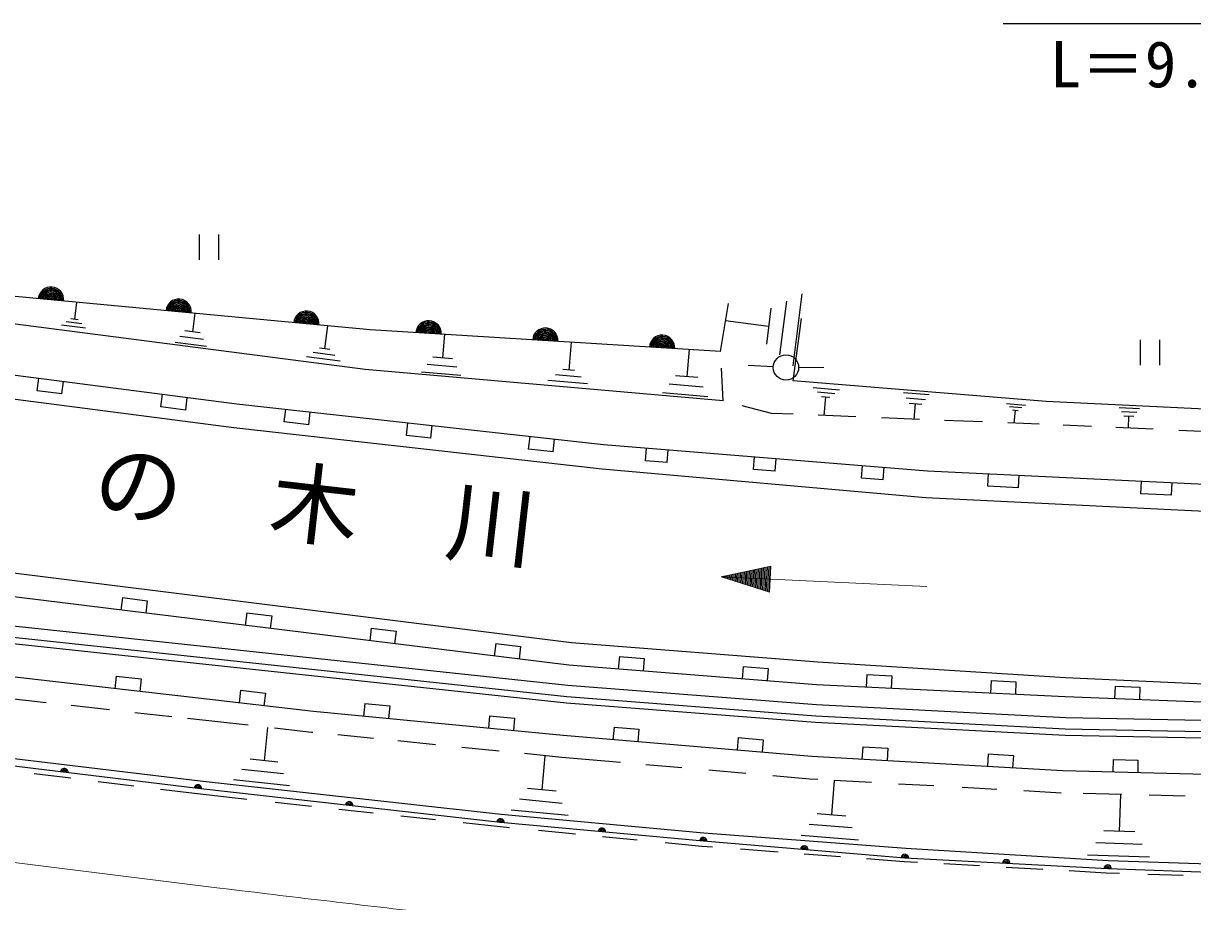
# Model space of a CAD drawing. Units: millimetres, scale not verified. Extents: x 40000 to 680000, y 20000 to 380000.
# Drawn here: x 189384 to 235537, y 278004 to 312677 of the extents above; entities that cross this region are included whole.
import ezdxf
from ezdxf.enums import TextEntityAlignment as Align

# ---------------------------------------------------------------- set-up
doc = ezdxf.new("R2010")
doc.units = ezdxf.units.MM
doc.header["$LTSCALE"] = 1000
doc.linetypes.add('CHAIN', pattern=[18.5, 12, -1.5, 3.5, -1.5])
for name, color, linetype, lineweight in [('M-BGD', 7, 'Continuous', 25), ('M-BMK', 2, 'CHAIN', 13), ('M-STR-HTXT', 7, 'Continuous', 13), ('M-STR-STR3', 7, 'Continuous', 25), ('M-TTL-FRAM', 2, 'Continuous', 50)]:
    doc.layers.add(name, color=color, linetype=linetype, lineweight=lineweight)
doc.styles.add('ＭＳ ゴシック', font='')
doc.styles.get('ＭＳ ゴシック').set_extended_font_data('MS Gothic')

msp = doc.modelspace()

# ---------------------------------------------------------------- linework, layer by layer
at = {"layer": 'M-BGD'}
for p, q in [((196341, 303341), (196336, 304341)), ((197086, 304345), (197091, 303345)), ((203076, 300581), (172824, 303427)), ((163600, 302099), (197810, 297651)), ((220112, 301993), (219752, 299163)), ((202874, 299008), (183381, 301547)), ((191484, 301668), (191404, 300998)), ((216898, 299723), (217214, 301613)), ((218892, 301433), (218712, 300013)), ((219502, 301713), (219232, 299593)), ((197688, 296708), (163507, 301162)), ((191544, 300978), (191254, 301018)), ((196152, 301233), (196062, 300493)), ((217102, 300943), (218802, 300723)), ((219771, 298561), (220095, 301028)), ((191834, 300648), (190884, 300768)), ((191694, 300818), (191074, 300898)), ((196362, 300453), (195752, 300533)), ((201394, 300738), (201274, 299828)), ((216898, 299723), (203076, 300581)), ((196612, 299923), (195372, 300083)), ((196492, 300193), (195562, 300313)), ((206012, 300403), (205932, 299473)), ((211004, 300088), (210914, 298988)), ((233481, 299177), (233476, 300177)), ((234226, 300181), (234231, 299181)), ((201684, 299568), (200824, 299678)), ((201474, 299798), (201074, 299848)), ((215662, 299803), (215572, 298733)), ((201884, 299338), (200564, 299508)), ((206492, 299103), (205322, 299213)), ((206322, 299433), (205542, 299503)), ((218986, 299119), (217987, 299174)), ((219985, 299097), (220985, 299109)), ((189926, 298172), (189991, 298668)), ((217011, 297779), (202874, 299008)), ((206652, 298773), (205102, 298913)), ((211404, 298708), (210384, 298798)), ((211144, 298968), (210674, 299008)), ((216012, 298693), (215122, 298763)), ((217011, 297779), (216936, 299065)), ((190903, 298045), (189926, 298172)), ((190903, 298045), (190968, 298541)), ((211654, 298448), (210084, 298578)), ((216212, 298313), (214872, 298433)), ((229754, 297742), (219771, 298561)), ((220554, 298298), (221604, 298208)), ((194813, 297537), (194878, 298032)), ((195791, 297409), (195855, 297905)), ((216402, 297933), (214612, 298093)), ((220724, 298128), (221414, 298068)), ((220894, 297948), (221214, 297918)), ((220994, 297198), (221054, 297938)), ((224122, 298103), (225132, 298023)), ((224232, 297893), (224992, 297833)), ((238993, 297310), (229754, 297742)), ((195791, 297409), (194813, 297537)), ((197810, 297651), (212277, 296045)), ((199684, 296940), (199739, 297437)), ((200648, 296833), (200703, 297330)), ((218909, 297279), (217756, 297583)), ((219768, 297245), (218909, 297279)), ((224342, 297683), (224842, 297643)), ((224542, 297053), (224592, 297663)), ((228184, 297668), (228934, 297608)), ((228304, 297548), (228794, 297508)), ((228424, 297418), (228654, 297398)), ((228494, 296888), (228544, 297408)), ((232642, 297513), (233442, 297473)), ((232732, 297353), (233332, 297323)), ((200648, 296833), (199684, 296940)), ((204506, 296405), (204561, 296902)), ((205470, 296298), (205526, 296795)), ((222239, 297145), (220762, 297205)), ((224751, 297044), (223252, 297104)), ((227242, 296943), (225741, 297004)), ((229482, 296853), (228242, 296903)), ((231548, 296761), (230423, 296812)), ((232822, 297183), (233222, 297163)), ((233002, 296693), (233022, 297173)), ((212234, 295075), (197688, 296708)), ((205470, 296298), (204506, 296405)), ((209328, 295869), (209383, 296366)), ((233986, 296652), (232500, 296718)), ((236477, 296540), (234989, 296607)), ((210293, 295762), (209328, 295869)), ((210293, 295762), (210348, 296259)), ((212277, 296045), (225068, 295017)), ((213942, 295410), (213982, 295908)), ((214795, 295341), (214835, 295840)), ((214795, 295341), (213942, 295410)), ((218206, 295067), (218246, 295566)), ((219059, 294999), (219099, 295497)), ((225003, 293946), (212234, 295075)), ((219059, 294999), (218206, 295067)), ((222469, 294725), (222510, 295223)), ((223322, 294656), (223362, 295155)), ((225068, 295017), (237143, 294434)), ((223322, 294656), (222469, 294725)), ((227459, 294401), (227483, 294901)), ((228666, 294343), (228690, 294842)), ((233497, 294109), (233521, 294609)), ((234704, 294051), (234728, 294550)), ((211021, 288224), (164091, 294086)), ((228666, 294343), (227459, 294401)), ((234704, 294051), (233497, 294109)), ((237089, 293353), (225003, 293946)), ((210912, 287334), (166714, 292774)), ((166637, 291295), (210880, 286546)), ((166588, 290847), (210839, 286097)), ((166588, 290847), (210839, 286097)), ((193294, 290006), (193233, 289510)), ((193294, 290006), (194276, 289885)), ((194276, 289885), (194215, 289389)), ((195942, 286075), (166476, 289435)), ((177597, 289414), (210816, 285848)), ((198205, 289402), (198144, 288905)), ((198205, 289402), (199187, 289281)), ((199187, 289281), (199126, 288784)), ((203116, 288797), (203055, 288301)), ((203116, 288797), (204098, 288676)), ((204098, 288676), (204037, 288180)), ((208027, 288193), (207965, 287696)), ((208027, 288193), (209009, 288072)), ((209009, 288072), (208948, 287575)), ((220748, 287459), (211021, 288224)), ((212908, 287677), (212868, 287179)), ((212908, 287677), (213886, 287600)), ((213886, 287600), (213846, 287101)), ((220693, 286559), (210912, 287334)), ((217798, 287290), (217759, 286792)), ((217798, 287290), (218777, 287213)), ((218777, 287213), (218737, 286714)), ((230517, 286838), (220748, 287459)), ((193052, 286908), (192995, 286411)), ((193052, 286908), (194034, 286796)), ((194034, 286796), (193977, 286299)), ((222679, 286964), (222655, 286465)), ((222679, 286964), (223660, 286917)), ((223660, 286917), (223636, 286417)), ((227584, 286727), (227560, 286228)), ((227584, 286727), (228565, 286680)), ((228565, 286680), (228541, 286180)), ((240311, 286394), (230517, 286838)), ((197958, 286348), (197901, 285851)), ((197958, 286348), (198937, 286236)), ((198937, 286236), (198881, 285739)), ((210880, 286546), (220694, 285788)), ((230503, 286086), (220693, 286559)), ((232478, 286509), (232459, 286010)), ((232478, 286509), (233456, 286471)), ((233456, 286471), (233436, 285971)), ((188769, 286042), (190286, 285870)), ((191275, 285758), (192780, 285588)), ((200840, 285515), (195942, 286075)), ((202859, 285822), (202811, 285324)), ((202859, 285822), (203845, 285727)), ((203845, 285727), (203797, 285229)), ((210816, 285848), (220648, 285090)), ((210839, 286097), (220664, 285339)), ((210839, 286097), (220664, 285339)), ((220694, 285788), (230528, 285274)), ((240281, 285705), (230503, 286086)), ((193782, 285475), (195244, 285309)), ((198251, 284970), (195861, 285239)), ((210696, 284561), (200840, 285515)), ((207787, 285345), (207739, 284847)), ((207787, 285345), (208773, 285250)), ((208773, 285250), (208725, 284752)), ((220664, 285339), (230512, 284824)), ((220664, 285339), (230512, 284824)), ((230528, 285274), (240310, 285077)), ((199022, 284883), (198882, 283563)), ((200755, 284687), (199300, 284851)), ((212700, 284894), (212657, 284395)), ((212700, 284894), (213680, 284811)), ((213680, 284811), (213638, 284312)), ((220648, 285090), (230503, 284574)), ((230512, 284824), (240307, 284627)), ((230512, 284824), (240307, 284627)), ((196276, 282473), (180443, 284393)), ((196358, 282756), (180485, 284671)), ((200808, 284682), (200755, 284687)), ((203210, 284441), (201791, 284583)), ((205649, 284197), (204171, 284345)), ((220502, 283732), (210696, 284561)), ((217603, 284479), (217560, 283980)), ((217603, 284479), (218583, 284396)), ((218583, 284396), (218541, 283898)), ((230503, 284574), (240306, 284377)), ((208165, 283945), (206686, 284093)), ((210638, 283697), (209163, 283845)), ((222513, 284117), (222485, 283618)), ((222513, 284117), (223505, 284060)), ((223505, 284060), (223476, 283561)), ((199422, 283503), (198332, 283623)), ((209972, 283763), (209852, 282413)), ((212959, 283493), (210638, 283697)), ((215376, 283281), (213951, 283406)), ((230415, 283164), (220502, 283732)), ((227470, 283833), (227442, 283334)), ((227470, 283833), (228461, 283777)), ((228461, 283777), (228433, 283277)), ((232396, 283615), (232384, 283115)), ((232396, 283615), (233380, 283590)), ((233380, 283590), (233368, 283090)), ((191259, 282872), (189815, 283051)), ((199652, 283043), (198012, 283223)), ((217900, 283060), (216442, 283188)), ((220418, 282839), (218964, 282967)), ((240256, 282919), (230415, 283164)), ((193739, 282565), (192337, 282738)), ((208220, 281128), (196276, 282473)), ((208245, 281449), (196358, 282756)), ((199882, 282573), (197682, 282813)), ((210412, 282363), (209282, 282463)), ((220749, 282821), (220418, 282839)), ((221382, 282783), (221282, 281433)), ((222859, 282705), (221385, 282786)), ((225320, 282569), (223925, 282646)), ((227814, 282431), (226435, 282507)), ((196257, 282253), (194795, 282434)), ((198208, 282041), (196257, 282253)), ((210652, 281883), (208962, 282043)), ((230349, 282291), (228877, 282372)), ((232730, 282234), (231223, 282270)), ((232692, 282233), (232642, 280773)), ((235242, 282173), (233818, 282207)), ((200753, 281764), (199320, 281920)), ((203197, 281498), (201841, 281646)), ((210882, 281403), (208632, 281613)), ((205647, 281232), (204279, 281380)), ((208209, 280953), (206743, 281113)), ((216225, 280386), (208220, 281128)), ((216238, 280706), (208245, 281449)), ((221842, 281383), (220712, 281473)), ((208577, 280918), (208209, 280953)), ((211173, 280667), (209715, 280808)), ((224214, 280095), (216238, 280706)), ((222342, 280433), (220082, 280613)), ((222092, 280913), (220402, 281043)), ((233252, 280753), (232032, 280793)), ((213618, 280430), (212241, 280563)), ((216159, 280185), (214715, 280324)), ((216586, 280152), (216159, 280185)), ((224178, 279723), (216225, 280386)), ((233542, 280263), (231712, 280323)), ((219173, 279956), (217693, 280068)), ((221642, 279769), (220201, 279878)), ((224154, 279578), (222668, 279691)), ((232184, 279301), (224178, 279723)), ((232200, 279613), (224214, 280095)), ((233832, 279763), (231392, 279843)), ((224676, 279549), (224154, 279578)), ((227124, 279412), (225718, 279491)), ((229621, 279273), (228174, 279354)), ((240169, 278996), (232184, 279301)), ((240165, 279356), (232200, 279613)), ((232121, 279133), (230670, 279214)), ((232656, 279115), (232121, 279133)), ((235159, 279031), (233774, 279077))]:
    msp.add_line(p, q, dxfattribs=at)
msp.add_circle((219485, 299091), 500, dxfattribs=at)
for centre, radius, start, end in [((190471, 301767), 500, 354.6262, 174.6262), ((190471, 301767), 500, 354.6262, 174.6262), ((190471, 301767), 450, 354.6262, 174.6262), ((190471, 301767), 400, 354.6262, 174.6262), ((190471, 301767), 350, 354.6262, 174.6262), ((190471, 301767), 300, 354.6262, 174.6262), ((190471, 301767), 250, 354.6262, 174.6262), ((190471, 301767), 200, 354.6262, 174.6262), ((190471, 301767), 150, 354.6262, 174.6262), ((190471, 301767), 100, 354.6262, 174.6262), ((190471, 301767), 50, 354.6262, 174.6262), ((195513, 301292), 500, 354.6262, 174.6262), ((195513, 301292), 500, 354.6262, 174.6262), ((195513, 301292), 450, 354.6262, 174.6262), ((195513, 301292), 400, 354.6262, 174.6262), ((195513, 301292), 350, 354.6262, 174.6262), ((195513, 301292), 300, 354.6262, 174.6262), ((195513, 301292), 250, 354.6262, 174.6262), ((195513, 301292), 200, 354.6262, 174.6262), ((195513, 301292), 150, 354.6262, 174.6262), ((195513, 301292), 100, 354.6262, 174.6262), ((195513, 301292), 50, 354.6262, 174.6262), ((200555, 300818), 500, 354.6262, 174.6262), ((200555, 300818), 500, 354.6262, 174.6262), ((200555, 300818), 450, 354.6262, 174.6262), ((200555, 300818), 400, 354.6262, 174.6262), ((200555, 300818), 350, 354.6262, 174.6262), ((200555, 300818), 300, 354.6262, 174.6262), ((200555, 300818), 250, 354.6262, 174.6262), ((200555, 300818), 200, 354.6262, 174.6262), ((200555, 300818), 150, 354.6262, 174.6262), ((200555, 300818), 100, 354.6262, 174.6262), ((205379, 300438), 500, 356.4504, 176.4504), ((205379, 300438), 500, 356.4504, 176.4504), ((200555, 300818), 50, 354.6262, 174.6262), ((205379, 300438), 450, 356.4504, 176.4504), ((205379, 300438), 400, 356.4504, 176.4504), ((205379, 300438), 350, 356.4504, 176.4504), ((205379, 300438), 300, 356.4504, 176.4504), ((205379, 300438), 250, 356.4504, 176.4504), ((205379, 300438), 200, 356.4504, 176.4504), ((205379, 300438), 150, 356.4504, 176.4504), ((205379, 300438), 100, 356.4504, 176.4504), ((205379, 300438), 50, 356.4504, 176.4504), ((209987, 300152), 500, 356.4504, 176.4504), ((209987, 300152), 500, 356.4504, 176.4504), ((209987, 300152), 450, 356.4504, 176.4504), ((209987, 300152), 400, 356.4504, 176.4504), ((209987, 300152), 350, 356.4504, 176.4504), ((209987, 300152), 300, 356.4504, 176.4504), ((209987, 300152), 250, 356.4504, 176.4504), ((209987, 300152), 200, 356.4504, 176.4504), ((209987, 300152), 150, 356.4504, 176.4504), ((209987, 300152), 100, 356.4504, 176.4504), ((209987, 300152), 50, 356.4504, 176.4504), ((214594, 299866), 500, 356.4504, 176.4504), ((214594, 299866), 500, 356.4504, 176.4504), ((214594, 299866), 450, 356.4504, 176.4504), ((214594, 299866), 400, 356.4504, 176.4504), ((214594, 299866), 350, 356.4504, 176.4504), ((214594, 299866), 300, 356.4504, 176.4504), ((214594, 299866), 250, 356.4504, 176.4504), ((214594, 299866), 200, 356.4504, 176.4504), ((214594, 299866), 150, 356.4504, 176.4504), ((214594, 299866), 100, 356.4504, 176.4504), ((214594, 299866), 50, 356.4504, 176.4504), ((190998, 283113), 150, 353.0857, 173.0857), ((190998, 283113), 100, 353.0857, 173.0857), ((190998, 283113), 50, 353.0857, 173.0857), ((196276, 282473), 150, 353.5741, 173.0857), ((196276, 282473), 100, 353.5741, 173.0857), ((196276, 282473), 50, 353.5741, 173.0857), ((202248, 281801), 150, 353.5741, 173.5741), ((202248, 281801), 100, 353.5741, 173.5741), ((202248, 281801), 50, 353.5741, 173.5741), ((208220, 281128), 150, 354.7063, 173.5741), ((208220, 281128), 100, 354.7063, 173.5741), ((208220, 281128), 50, 354.7063, 173.5741), ((212223, 280757), 150, 354.7063, 174.7063), ((212223, 280757), 100, 354.7063, 174.7063), ((212223, 280757), 50, 354.7063, 174.7063), ((216225, 280386), 150, 355.2351, 174.7063), ((216225, 280386), 100, 355.2351, 174.7063), ((216225, 280386), 50, 355.2351, 174.7063), ((220202, 280055), 150, 355.2351, 175.2351), ((220202, 280055), 100, 355.2351, 175.2351), ((220202, 280055), 50, 355.2351, 175.2351), ((224178, 279723), 150, 356.9767, 175.2351), ((224178, 279723), 100, 356.9767, 175.2351), ((224178, 279723), 50, 356.9767, 175.2351), ((228181, 279512), 150, 356.9767, 176.9767), ((228181, 279512), 100, 356.9767, 176.9767), ((228181, 279512), 50, 356.9767, 176.9767), ((232184, 279301), 150, 357.8118, 176.9767), ((232184, 279301), 100, 357.8118, 176.9767), ((232184, 279301), 50, 357.8118, 176.9767)]:
    msp.add_arc(centre, radius, start, end, dxfattribs=at)
at = {"layer": 'M-BMK'}
msp.add_line((169072, 282039), (197015, 278549), dxfattribs=at)
msp.add_open_spline([(197015, 278549), (202320, 277913), (207625, 277277), (212942, 276757), (218515, 276211), (224102, 275792), (229696, 275516), (235001, 275253), (240312, 275119), (245623, 275102), (249139, 275091), (252655, 275131), (256172, 275171)], degree=3, knots=[0, 0, 0, 0, 1, 1, 1, 2, 2, 2, 3, 3, 3, 4, 4, 4, 4], dxfattribs=at)
at = {"layer": 'M-STR-HTXT'}
for p, q in [((216934, 290829), (218888, 291254)), ((218709, 290262), (218754, 291225)), ((218758, 290246), (218805, 291236)), ((218807, 290230), (218856, 291247)), ((218839, 290220), (218888, 291254)), ((225044, 290443), (216934, 290829)), ((216934, 290829), (218839, 290220)), ((217131, 290766), (217136, 290873)), ((217180, 290750), (217186, 290884)), ((217229, 290735), (217237, 290895)), ((217279, 290719), (217288, 290906)), ((217328, 290703), (217338, 290917)), ((217377, 290687), (217389, 290928)), ((217427, 290672), (217439, 290939)), ((217476, 290656), (217490, 290950)), ((217525, 290640), (217541, 290961)), ((217575, 290624), (217591, 290972)), ((217624, 290609), (217642, 290983)), ((217673, 290593), (217692, 290994)), ((217722, 290577), (217743, 291005)), ((217772, 290561), (217793, 291016)), ((217821, 290546), (217844, 291027)), ((217870, 290530), (217895, 291038)), ((217920, 290514), (217945, 291049)), ((217969, 290498), (217996, 291060)), ((218018, 290482), (218046, 291071)), ((218068, 290467), (218097, 291082)), ((218117, 290451), (218147, 291093)), ((218166, 290435), (218198, 291104)), ((218216, 290419), (218249, 291115)), ((218265, 290404), (218299, 291126)), ((218314, 290388), (218350, 291137)), ((218363, 290372), (218400, 291148)), ((218413, 290356), (218451, 291159)), ((218462, 290341), (218502, 291170)), ((218511, 290325), (218552, 291181)), ((218561, 290309), (218603, 291192)), ((218610, 290293), (218653, 291203)), ((218659, 290278), (218704, 291214))]:
    msp.add_line(p, q, dxfattribs=at)
at = {"layer": 'M-STR-STR3'}
msp.add_line((228064, 312677), (249279, 312662), dxfattribs=at)
at = {"layer": 'M-TTL-FRAM'}
for p, q in [((216983, 290813), (216984, 290840)), ((217032, 290798), (217035, 290851)), ((217081, 290782), (217085, 290862))]:
    msp.add_line(p, q, dxfattribs=at)

# ---------------------------------------------------------------- texts
at = {"layer": 'M-STR-HTXT', "style": 'ＭＳ ゴシック'}
msp.add_text('梅\u3000の\u3000木\u3000川', height=2566, rotation=353.508, dxfattribs=at).set_placement((185010, 293408), align=Align.BOTTOM_LEFT)
at = {"layer": 'M-STR-STR3', "style": 'ＭＳ ゴシック'}
msp.add_text('L＝9.0', height=1833, dxfattribs=at).set_placement((229900, 309601), align=Align.BOTTOM_LEFT)

doc.saveas('drawing.dxf')
